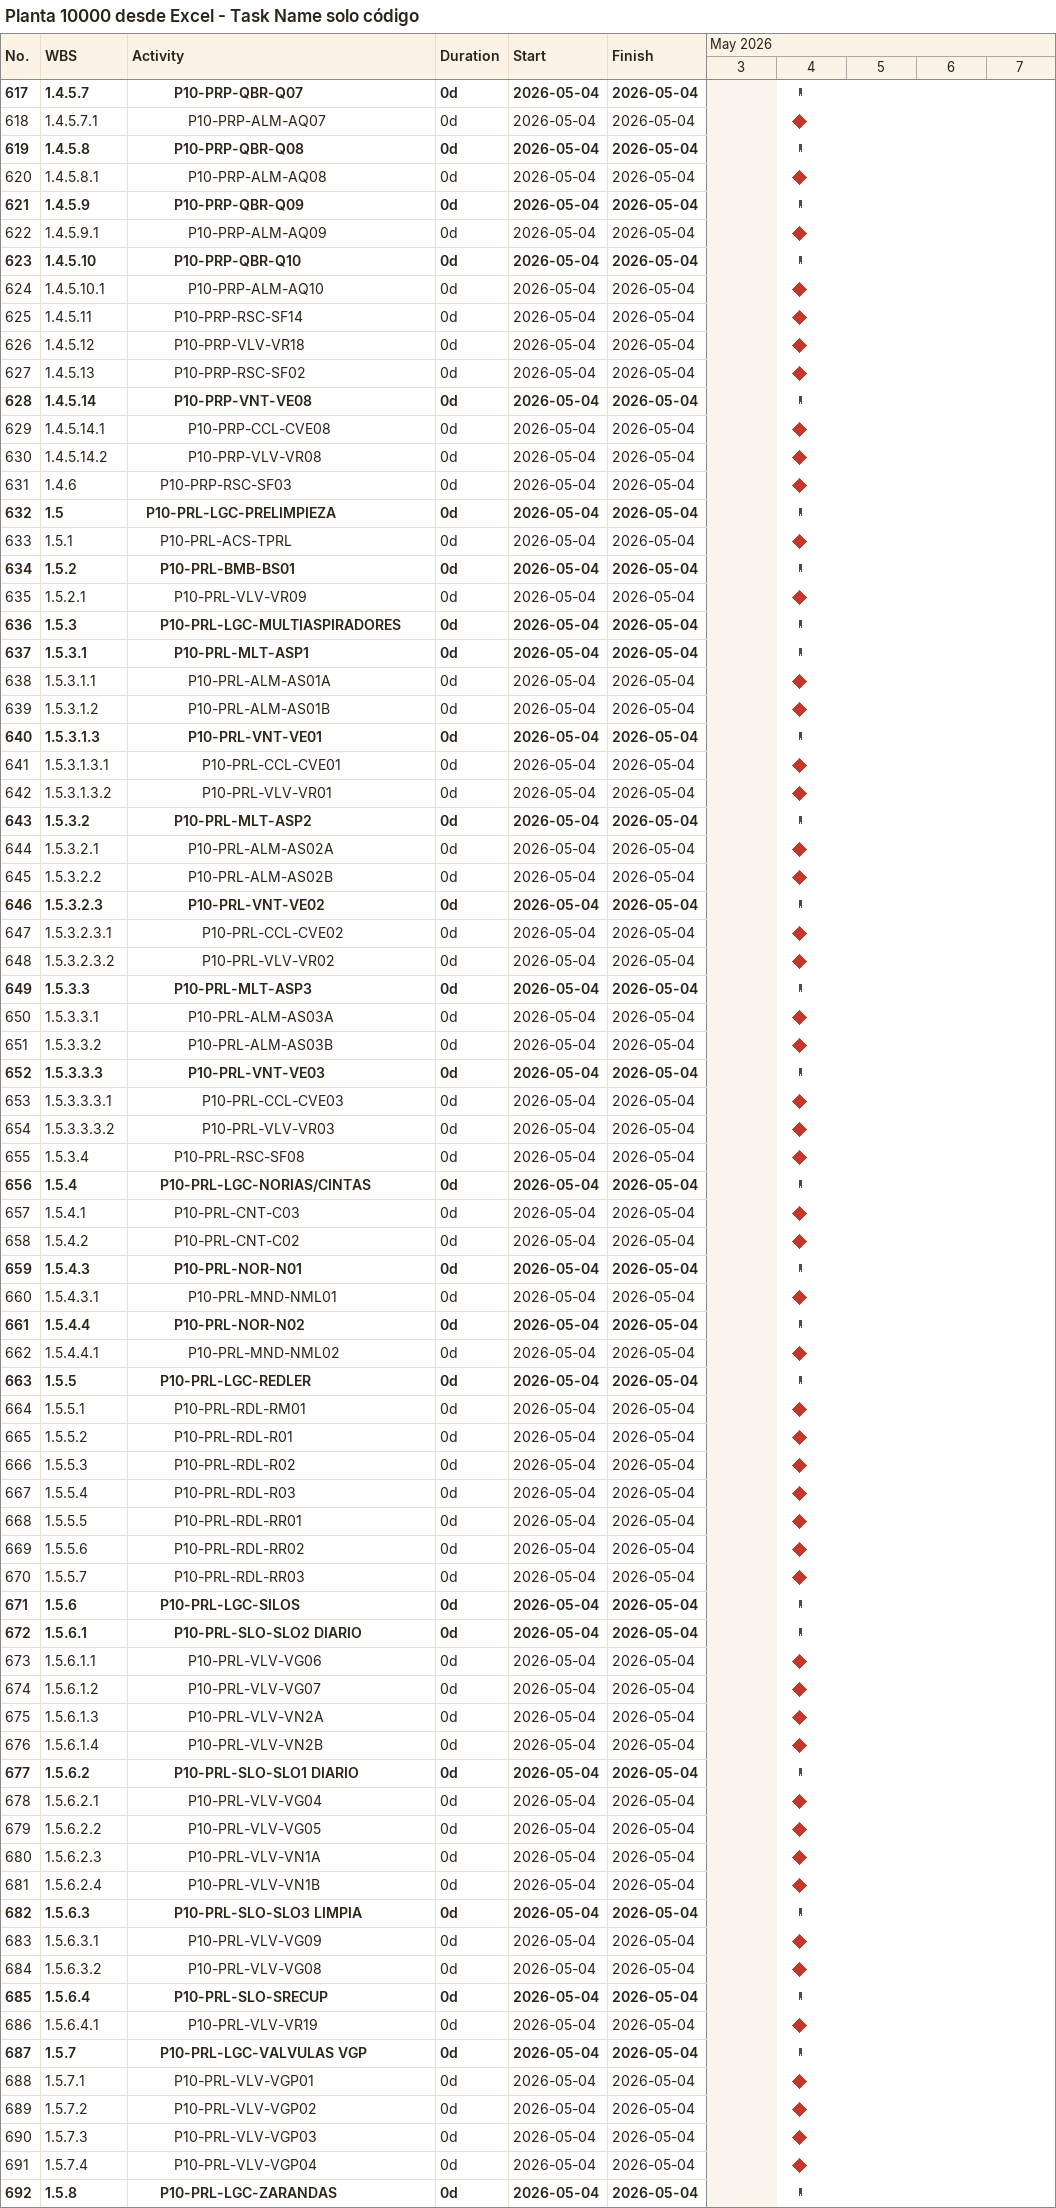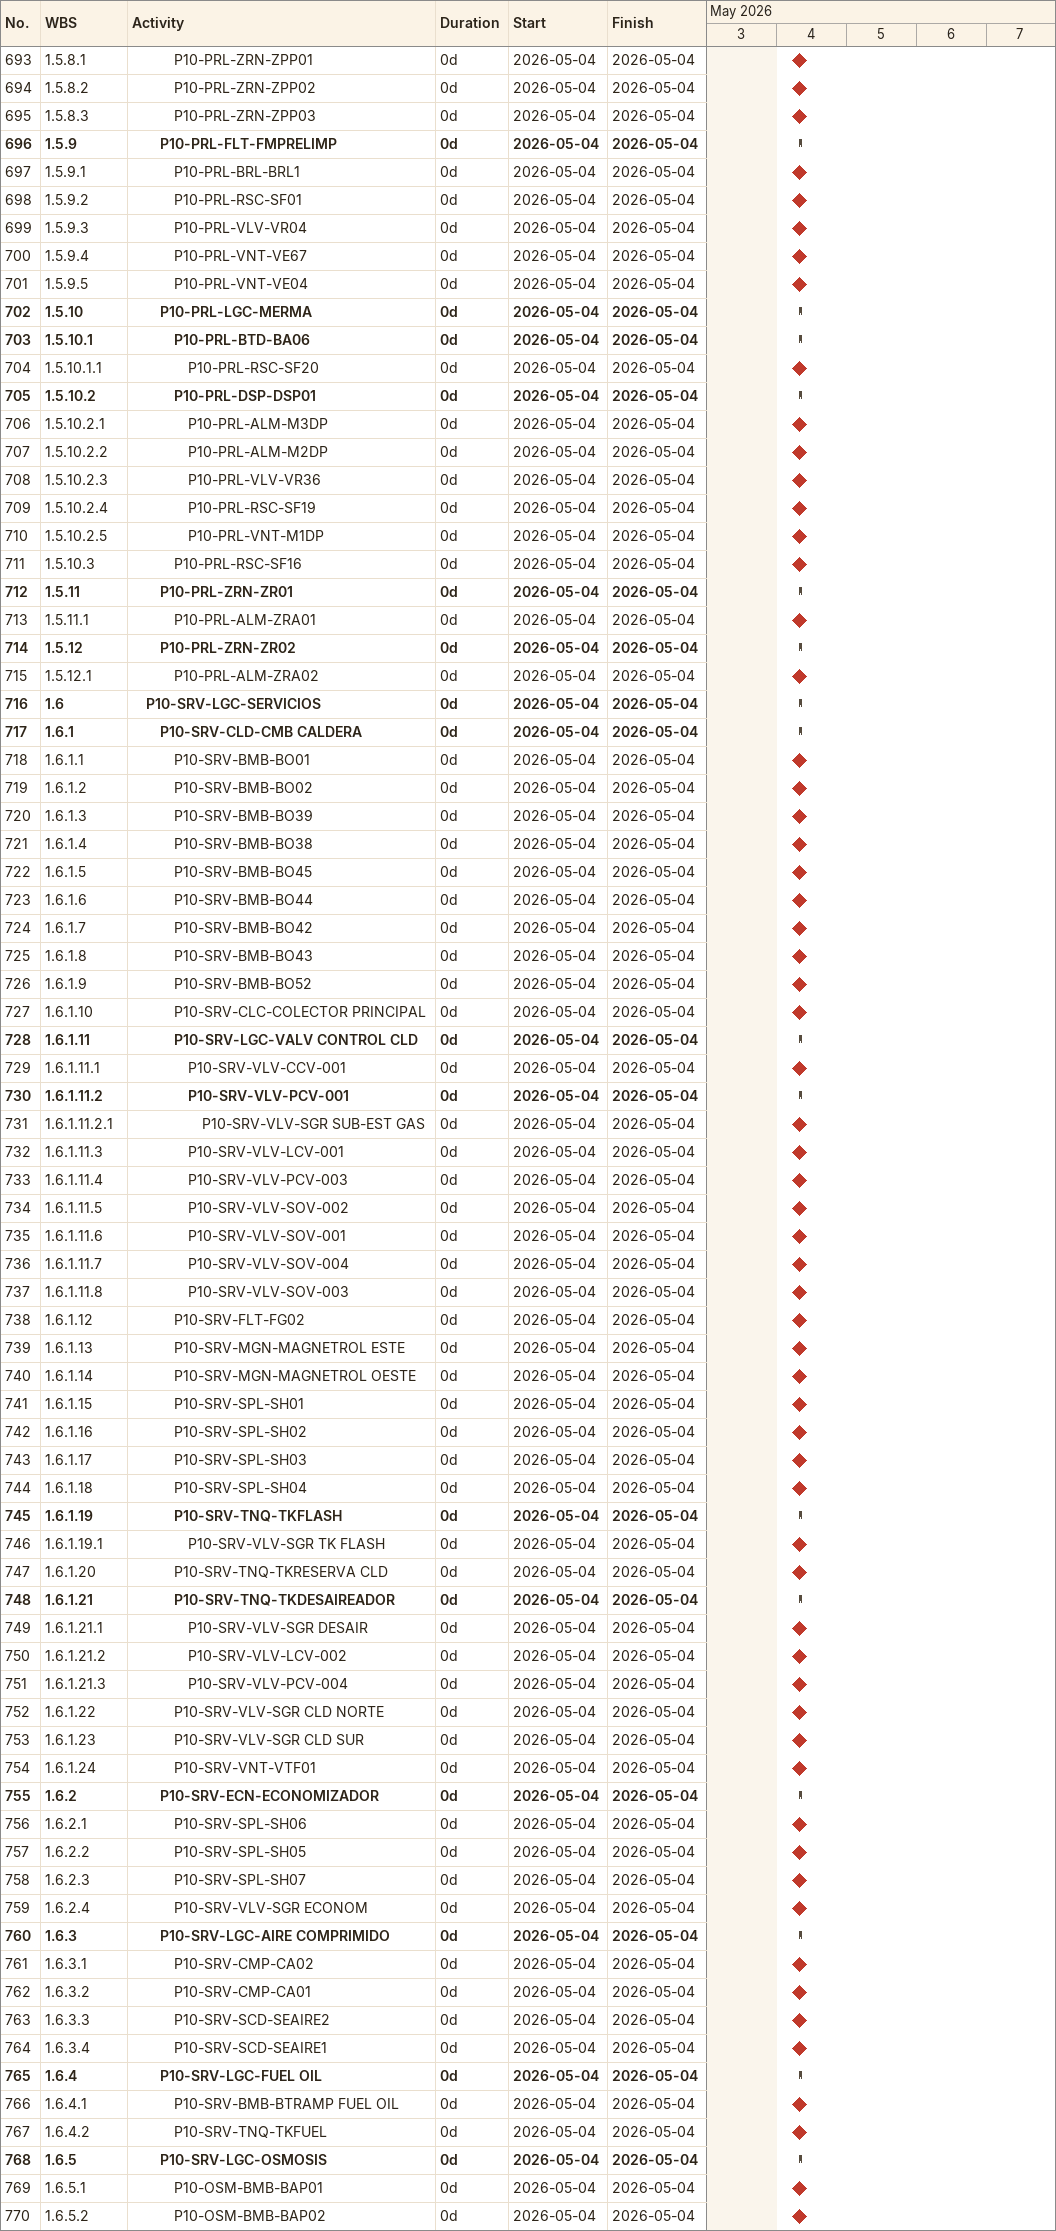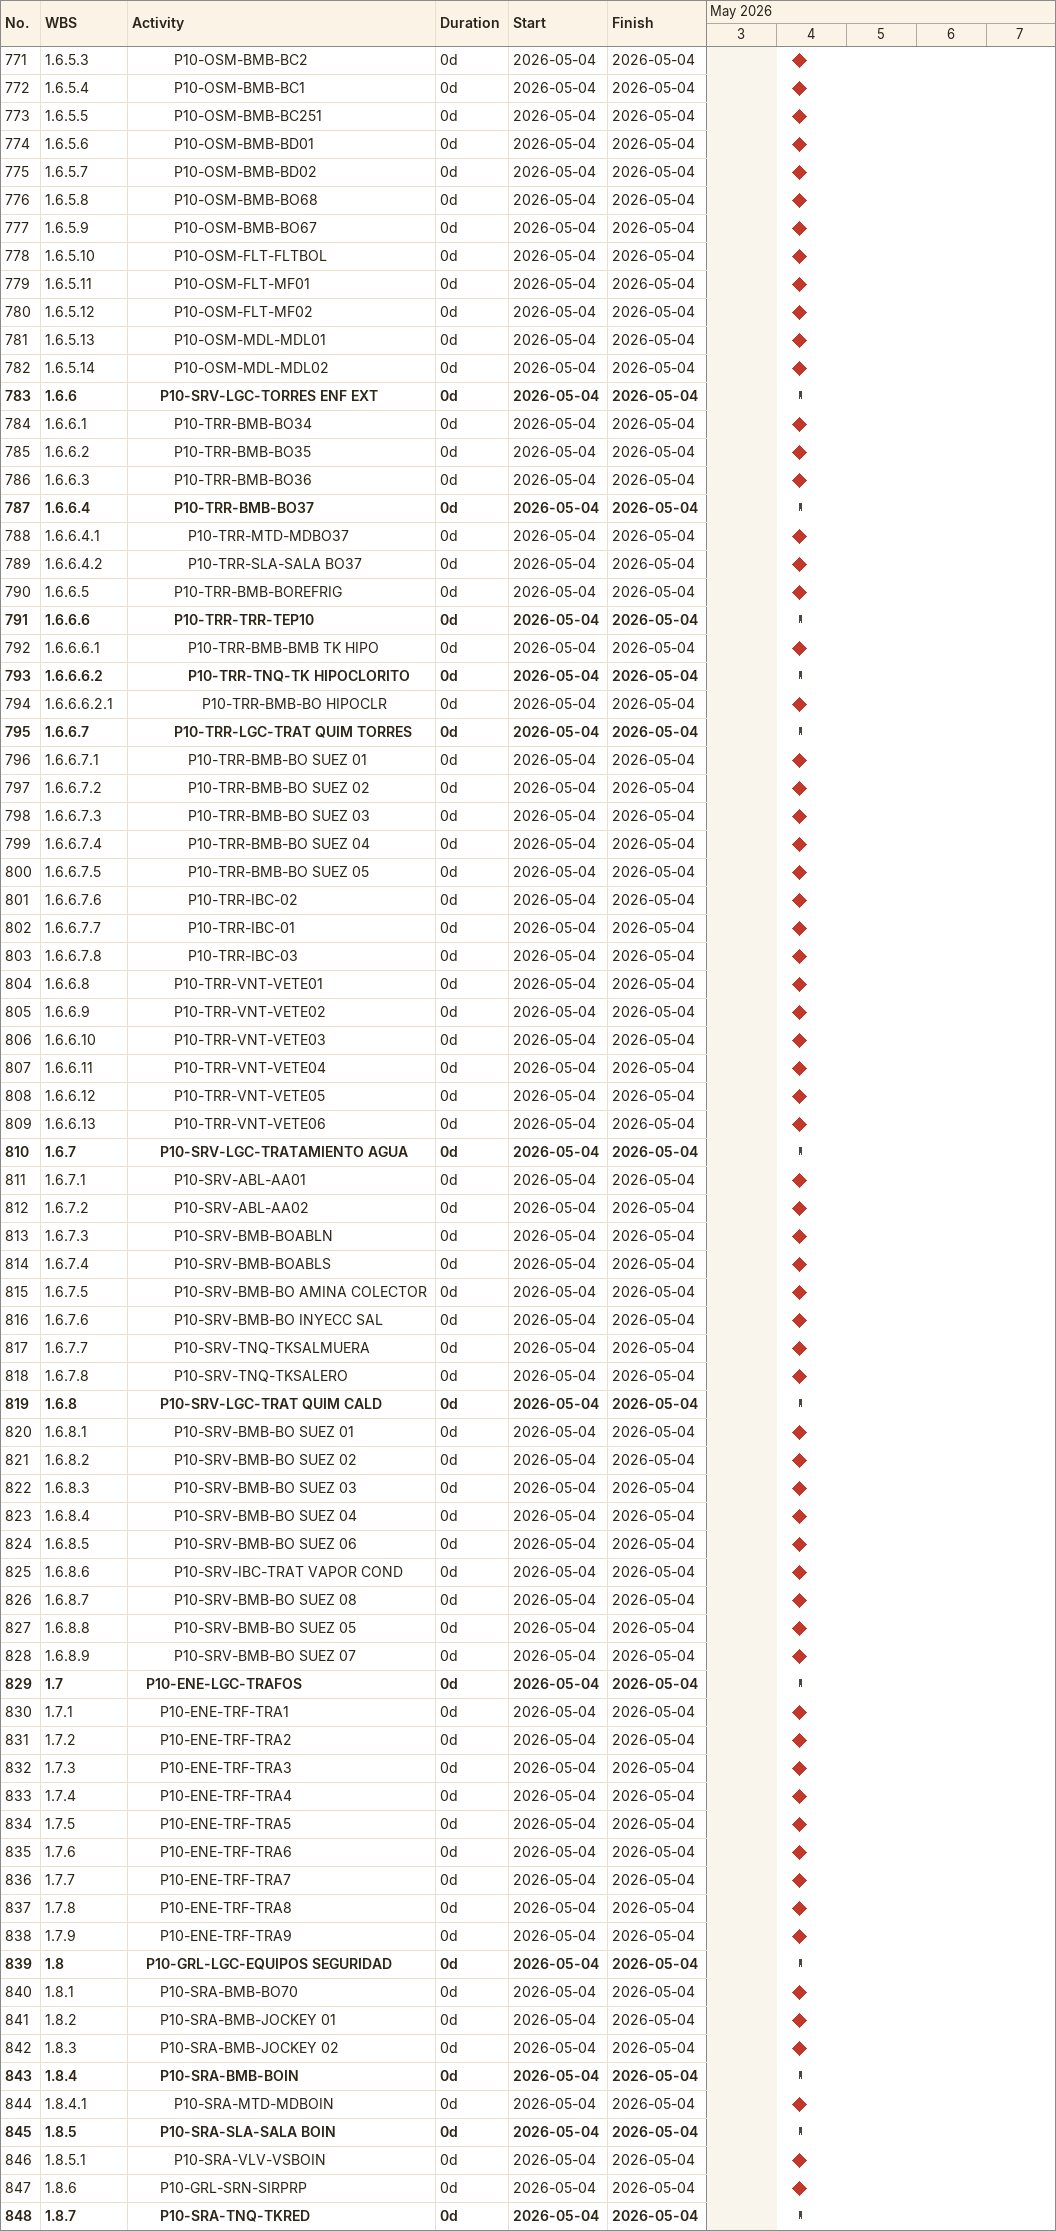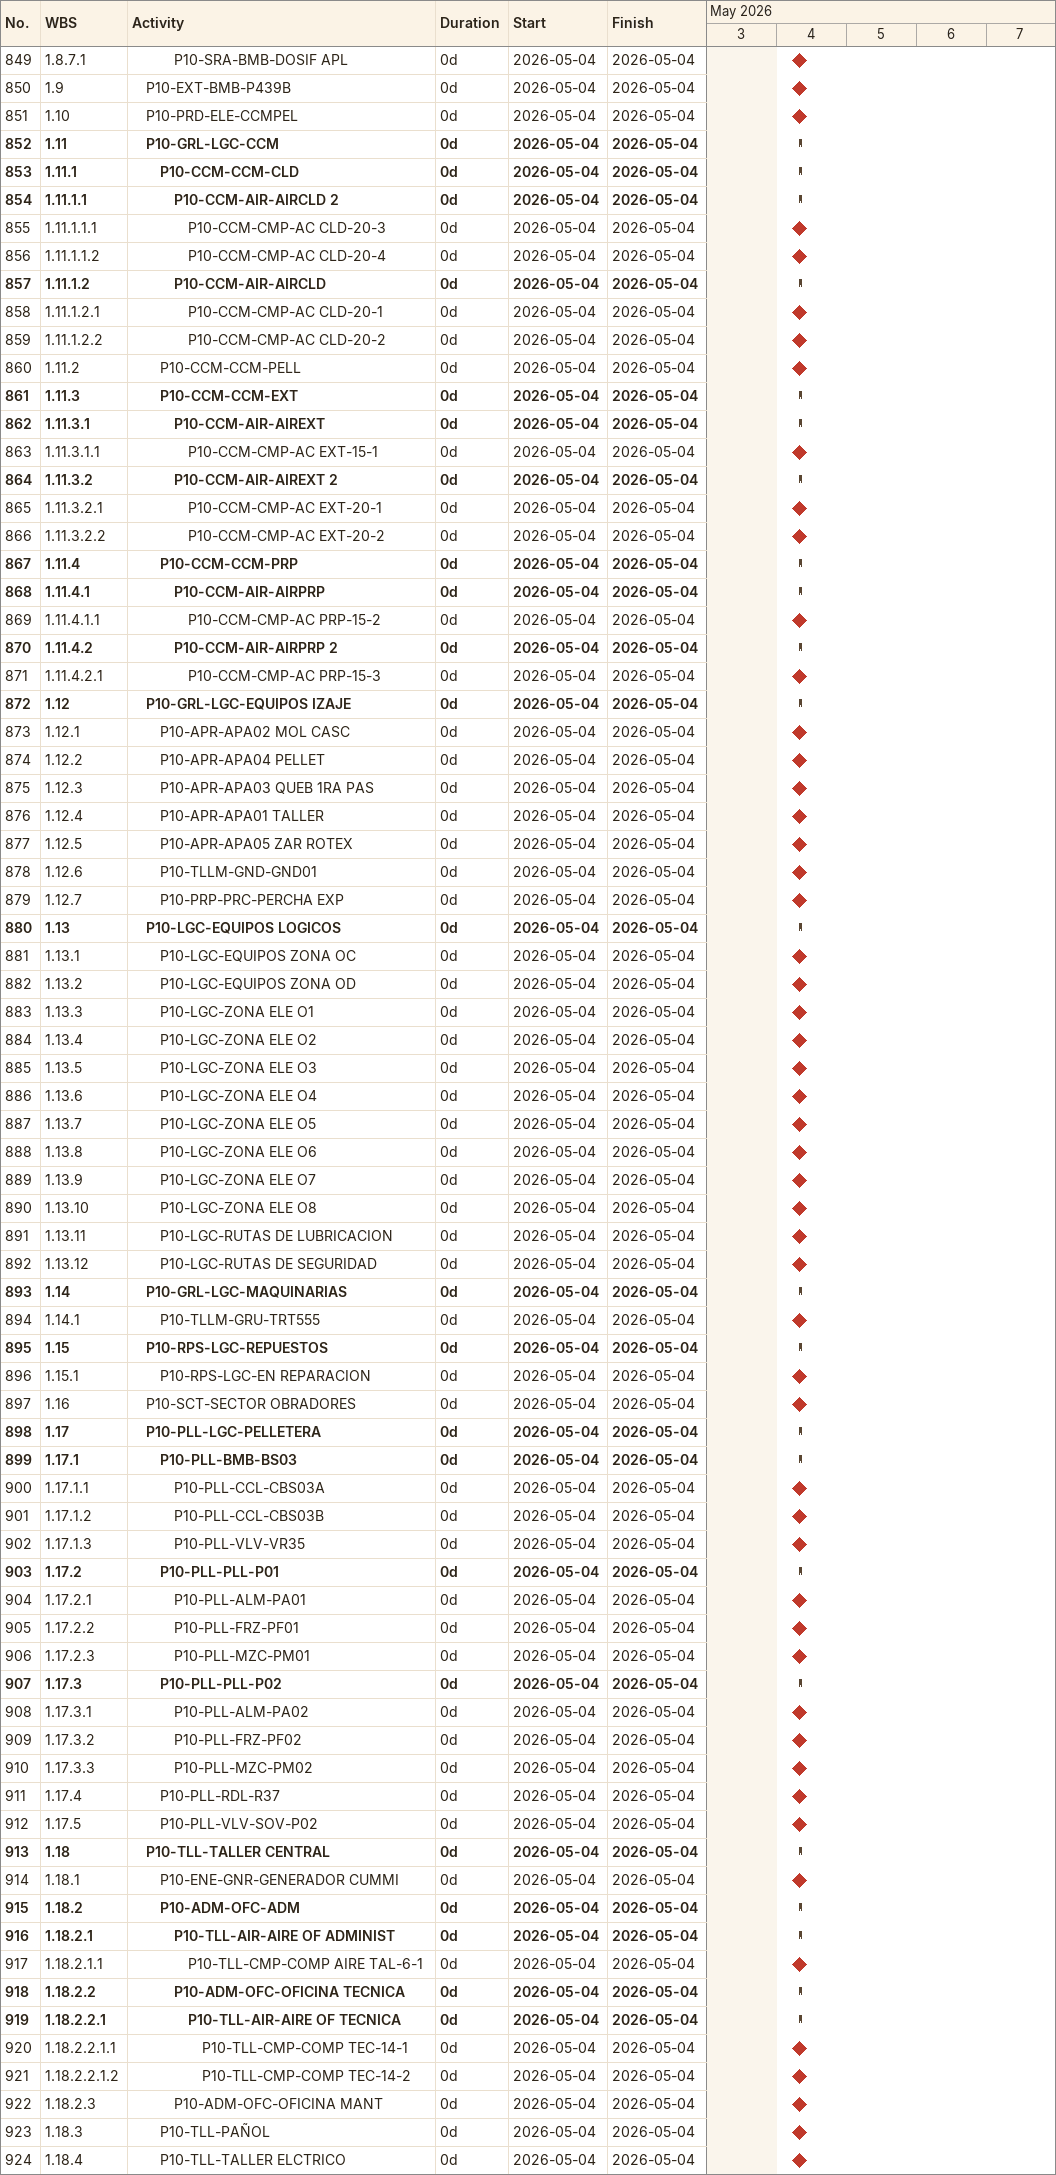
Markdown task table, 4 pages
Planta 10000 desde Excel - Task Name solo código

| ID | WBS | Task | Duration | Start | Finish |
|---|---|---|---|---|---|
| 617 | 1.4.5.7 | **P10-PRP-QBR-Q07** | 0d | 2026-05-04 | 2026-05-04 |
| 618 | 1.4.5.7.1 | P10-PRP-ALM-AQ07 | 0d | 2026-05-04 | 2026-05-04 |
| 619 | 1.4.5.8 | **P10-PRP-QBR-Q08** | 0d | 2026-05-04 | 2026-05-04 |
| 620 | 1.4.5.8.1 | P10-PRP-ALM-AQ08 | 0d | 2026-05-04 | 2026-05-04 |
| 621 | 1.4.5.9 | **P10-PRP-QBR-Q09** | 0d | 2026-05-04 | 2026-05-04 |
| 622 | 1.4.5.9.1 | P10-PRP-ALM-AQ09 | 0d | 2026-05-04 | 2026-05-04 |
| 623 | 1.4.5.10 | **P10-PRP-QBR-Q10** | 0d | 2026-05-04 | 2026-05-04 |
| 624 | 1.4.5.10.1 | P10-PRP-ALM-AQ10 | 0d | 2026-05-04 | 2026-05-04 |
| 625 | 1.4.5.11 | P10-PRP-RSC-SF14 | 0d | 2026-05-04 | 2026-05-04 |
| 626 | 1.4.5.12 | P10-PRP-VLV-VR18 | 0d | 2026-05-04 | 2026-05-04 |
| 627 | 1.4.5.13 | P10-PRP-RSC-SF02 | 0d | 2026-05-04 | 2026-05-04 |
| 628 | 1.4.5.14 | **P10-PRP-VNT-VE08** | 0d | 2026-05-04 | 2026-05-04 |
| 629 | 1.4.5.14.1 | P10-PRP-CCL-CVE08 | 0d | 2026-05-04 | 2026-05-04 |
| 630 | 1.4.5.14.2 | P10-PRP-VLV-VR08 | 0d | 2026-05-04 | 2026-05-04 |
| 631 | 1.4.6 | P10-PRP-RSC-SF03 | 0d | 2026-05-04 | 2026-05-04 |
| 632 | 1.5 | **P10-PRL-LGC-PRELIMPIEZA** | 0d | 2026-05-04 | 2026-05-04 |
| 633 | 1.5.1 | P10-PRL-ACS-TPRL | 0d | 2026-05-04 | 2026-05-04 |
| 634 | 1.5.2 | **P10-PRL-BMB-BS01** | 0d | 2026-05-04 | 2026-05-04 |
| 635 | 1.5.2.1 | P10-PRL-VLV-VR09 | 0d | 2026-05-04 | 2026-05-04 |
| 636 | 1.5.3 | **P10-PRL-LGC-MULTIASPIRADORES** | 0d | 2026-05-04 | 2026-05-04 |
| 637 | 1.5.3.1 | **P10-PRL-MLT-ASP1** | 0d | 2026-05-04 | 2026-05-04 |
| 638 | 1.5.3.1.1 | P10-PRL-ALM-AS01A | 0d | 2026-05-04 | 2026-05-04 |
| 639 | 1.5.3.1.2 | P10-PRL-ALM-AS01B | 0d | 2026-05-04 | 2026-05-04 |
| 640 | 1.5.3.1.3 | **P10-PRL-VNT-VE01** | 0d | 2026-05-04 | 2026-05-04 |
| 641 | 1.5.3.1.3.1 | P10-PRL-CCL-CVE01 | 0d | 2026-05-04 | 2026-05-04 |
| 642 | 1.5.3.1.3.2 | P10-PRL-VLV-VR01 | 0d | 2026-05-04 | 2026-05-04 |
| 643 | 1.5.3.2 | **P10-PRL-MLT-ASP2** | 0d | 2026-05-04 | 2026-05-04 |
| 644 | 1.5.3.2.1 | P10-PRL-ALM-AS02A | 0d | 2026-05-04 | 2026-05-04 |
| 645 | 1.5.3.2.2 | P10-PRL-ALM-AS02B | 0d | 2026-05-04 | 2026-05-04 |
| 646 | 1.5.3.2.3 | **P10-PRL-VNT-VE02** | 0d | 2026-05-04 | 2026-05-04 |
| 647 | 1.5.3.2.3.1 | P10-PRL-CCL-CVE02 | 0d | 2026-05-04 | 2026-05-04 |
| 648 | 1.5.3.2.3.2 | P10-PRL-VLV-VR02 | 0d | 2026-05-04 | 2026-05-04 |
| 649 | 1.5.3.3 | **P10-PRL-MLT-ASP3** | 0d | 2026-05-04 | 2026-05-04 |
| 650 | 1.5.3.3.1 | P10-PRL-ALM-AS03A | 0d | 2026-05-04 | 2026-05-04 |
| 651 | 1.5.3.3.2 | P10-PRL-ALM-AS03B | 0d | 2026-05-04 | 2026-05-04 |
| 652 | 1.5.3.3.3 | **P10-PRL-VNT-VE03** | 0d | 2026-05-04 | 2026-05-04 |
| 653 | 1.5.3.3.3.1 | P10-PRL-CCL-CVE03 | 0d | 2026-05-04 | 2026-05-04 |
| 654 | 1.5.3.3.3.2 | P10-PRL-VLV-VR03 | 0d | 2026-05-04 | 2026-05-04 |
| 655 | 1.5.3.4 | P10-PRL-RSC-SF08 | 0d | 2026-05-04 | 2026-05-04 |
| 656 | 1.5.4 | **P10-PRL-LGC-NORIAS/CINTAS** | 0d | 2026-05-04 | 2026-05-04 |
| 657 | 1.5.4.1 | P10-PRL-CNT-C03 | 0d | 2026-05-04 | 2026-05-04 |
| 658 | 1.5.4.2 | P10-PRL-CNT-C02 | 0d | 2026-05-04 | 2026-05-04 |
| 659 | 1.5.4.3 | **P10-PRL-NOR-N01** | 0d | 2026-05-04 | 2026-05-04 |
| 660 | 1.5.4.3.1 | P10-PRL-MND-NML01 | 0d | 2026-05-04 | 2026-05-04 |
| 661 | 1.5.4.4 | **P10-PRL-NOR-N02** | 0d | 2026-05-04 | 2026-05-04 |
| 662 | 1.5.4.4.1 | P10-PRL-MND-NML02 | 0d | 2026-05-04 | 2026-05-04 |
| 663 | 1.5.5 | **P10-PRL-LGC-REDLER** | 0d | 2026-05-04 | 2026-05-04 |
| 664 | 1.5.5.1 | P10-PRL-RDL-RM01 | 0d | 2026-05-04 | 2026-05-04 |
| 665 | 1.5.5.2 | P10-PRL-RDL-R01 | 0d | 2026-05-04 | 2026-05-04 |
| 666 | 1.5.5.3 | P10-PRL-RDL-R02 | 0d | 2026-05-04 | 2026-05-04 |
| 667 | 1.5.5.4 | P10-PRL-RDL-R03 | 0d | 2026-05-04 | 2026-05-04 |
| 668 | 1.5.5.5 | P10-PRL-RDL-RR01 | 0d | 2026-05-04 | 2026-05-04 |
| 669 | 1.5.5.6 | P10-PRL-RDL-RR02 | 0d | 2026-05-04 | 2026-05-04 |
| 670 | 1.5.5.7 | P10-PRL-RDL-RR03 | 0d | 2026-05-04 | 2026-05-04 |
| 671 | 1.5.6 | **P10-PRL-LGC-SILOS** | 0d | 2026-05-04 | 2026-05-04 |
| 672 | 1.5.6.1 | **P10-PRL-SLO-SLO2 DIARIO** | 0d | 2026-05-04 | 2026-05-04 |
| 673 | 1.5.6.1.1 | P10-PRL-VLV-VG06 | 0d | 2026-05-04 | 2026-05-04 |
| 674 | 1.5.6.1.2 | P10-PRL-VLV-VG07 | 0d | 2026-05-04 | 2026-05-04 |
| 675 | 1.5.6.1.3 | P10-PRL-VLV-VN2A | 0d | 2026-05-04 | 2026-05-04 |
| 676 | 1.5.6.1.4 | P10-PRL-VLV-VN2B | 0d | 2026-05-04 | 2026-05-04 |
| 677 | 1.5.6.2 | **P10-PRL-SLO-SLO1 DIARIO** | 0d | 2026-05-04 | 2026-05-04 |
| 678 | 1.5.6.2.1 | P10-PRL-VLV-VG04 | 0d | 2026-05-04 | 2026-05-04 |
| 679 | 1.5.6.2.2 | P10-PRL-VLV-VG05 | 0d | 2026-05-04 | 2026-05-04 |
| 680 | 1.5.6.2.3 | P10-PRL-VLV-VN1A | 0d | 2026-05-04 | 2026-05-04 |
| 681 | 1.5.6.2.4 | P10-PRL-VLV-VN1B | 0d | 2026-05-04 | 2026-05-04 |
| 682 | 1.5.6.3 | **P10-PRL-SLO-SLO3 LIMPIA** | 0d | 2026-05-04 | 2026-05-04 |
| 683 | 1.5.6.3.1 | P10-PRL-VLV-VG09 | 0d | 2026-05-04 | 2026-05-04 |
| 684 | 1.5.6.3.2 | P10-PRL-VLV-VG08 | 0d | 2026-05-04 | 2026-05-04 |
| 685 | 1.5.6.4 | **P10-PRL-SLO-SRECUP** | 0d | 2026-05-04 | 2026-05-04 |
| 686 | 1.5.6.4.1 | P10-PRL-VLV-VR19 | 0d | 2026-05-04 | 2026-05-04 |
| 687 | 1.5.7 | **P10-PRL-LGC-VALVULAS VGP** | 0d | 2026-05-04 | 2026-05-04 |
| 688 | 1.5.7.1 | P10-PRL-VLV-VGP01 | 0d | 2026-05-04 | 2026-05-04 |
| 689 | 1.5.7.2 | P10-PRL-VLV-VGP02 | 0d | 2026-05-04 | 2026-05-04 |
| 690 | 1.5.7.3 | P10-PRL-VLV-VGP03 | 0d | 2026-05-04 | 2026-05-04 |
| 691 | 1.5.7.4 | P10-PRL-VLV-VGP04 | 0d | 2026-05-04 | 2026-05-04 |
| 692 | 1.5.8 | **P10-PRL-LGC-ZARANDAS** | 0d | 2026-05-04 | 2026-05-04 |
| 693 | 1.5.8.1 | P10-PRL-ZRN-ZPP01 | 0d | 2026-05-04 | 2026-05-04 |
| 694 | 1.5.8.2 | P10-PRL-ZRN-ZPP02 | 0d | 2026-05-04 | 2026-05-04 |
| 695 | 1.5.8.3 | P10-PRL-ZRN-ZPP03 | 0d | 2026-05-04 | 2026-05-04 |
| 696 | 1.5.9 | **P10-PRL-FLT-FMPRELIMP** | 0d | 2026-05-04 | 2026-05-04 |
| 697 | 1.5.9.1 | P10-PRL-BRL-BRL1 | 0d | 2026-05-04 | 2026-05-04 |
| 698 | 1.5.9.2 | P10-PRL-RSC-SF01 | 0d | 2026-05-04 | 2026-05-04 |
| 699 | 1.5.9.3 | P10-PRL-VLV-VR04 | 0d | 2026-05-04 | 2026-05-04 |
| 700 | 1.5.9.4 | P10-PRL-VNT-VE67 | 0d | 2026-05-04 | 2026-05-04 |
| 701 | 1.5.9.5 | P10-PRL-VNT-VE04 | 0d | 2026-05-04 | 2026-05-04 |
| 702 | 1.5.10 | **P10-PRL-LGC-MERMA** | 0d | 2026-05-04 | 2026-05-04 |
| 703 | 1.5.10.1 | **P10-PRL-BTD-BA06** | 0d | 2026-05-04 | 2026-05-04 |
| 704 | 1.5.10.1.1 | P10-PRL-RSC-SF20 | 0d | 2026-05-04 | 2026-05-04 |
| 705 | 1.5.10.2 | **P10-PRL-DSP-DSP01** | 0d | 2026-05-04 | 2026-05-04 |
| 706 | 1.5.10.2.1 | P10-PRL-ALM-M3DP | 0d | 2026-05-04 | 2026-05-04 |
| 707 | 1.5.10.2.2 | P10-PRL-ALM-M2DP | 0d | 2026-05-04 | 2026-05-04 |
| 708 | 1.5.10.2.3 | P10-PRL-VLV-VR36 | 0d | 2026-05-04 | 2026-05-04 |
| 709 | 1.5.10.2.4 | P10-PRL-RSC-SF19 | 0d | 2026-05-04 | 2026-05-04 |
| 710 | 1.5.10.2.5 | P10-PRL-VNT-M1DP | 0d | 2026-05-04 | 2026-05-04 |
| 711 | 1.5.10.3 | P10-PRL-RSC-SF16 | 0d | 2026-05-04 | 2026-05-04 |
| 712 | 1.5.11 | **P10-PRL-ZRN-ZR01** | 0d | 2026-05-04 | 2026-05-04 |
| 713 | 1.5.11.1 | P10-PRL-ALM-ZRA01 | 0d | 2026-05-04 | 2026-05-04 |
| 714 | 1.5.12 | **P10-PRL-ZRN-ZR02** | 0d | 2026-05-04 | 2026-05-04 |
| 715 | 1.5.12.1 | P10-PRL-ALM-ZRA02 | 0d | 2026-05-04 | 2026-05-04 |
| 716 | 1.6 | **P10-SRV-LGC-SERVICIOS** | 0d | 2026-05-04 | 2026-05-04 |
| 717 | 1.6.1 | **P10-SRV-CLD-CMB CALDERA** | 0d | 2026-05-04 | 2026-05-04 |
| 718 | 1.6.1.1 | P10-SRV-BMB-BO01 | 0d | 2026-05-04 | 2026-05-04 |
| 719 | 1.6.1.2 | P10-SRV-BMB-BO02 | 0d | 2026-05-04 | 2026-05-04 |
| 720 | 1.6.1.3 | P10-SRV-BMB-BO39 | 0d | 2026-05-04 | 2026-05-04 |
| 721 | 1.6.1.4 | P10-SRV-BMB-BO38 | 0d | 2026-05-04 | 2026-05-04 |
| 722 | 1.6.1.5 | P10-SRV-BMB-BO45 | 0d | 2026-05-04 | 2026-05-04 |
| 723 | 1.6.1.6 | P10-SRV-BMB-BO44 | 0d | 2026-05-04 | 2026-05-04 |
| 724 | 1.6.1.7 | P10-SRV-BMB-BO42 | 0d | 2026-05-04 | 2026-05-04 |
| 725 | 1.6.1.8 | P10-SRV-BMB-BO43 | 0d | 2026-05-04 | 2026-05-04 |
| 726 | 1.6.1.9 | P10-SRV-BMB-BO52 | 0d | 2026-05-04 | 2026-05-04 |
| 727 | 1.6.1.10 | P10-SRV-CLC-COLECTOR PRINCIPAL | 0d | 2026-05-04 | 2026-05-04 |
| 728 | 1.6.1.11 | **P10-SRV-LGC-VALV CONTROL CLD** | 0d | 2026-05-04 | 2026-05-04 |
| 729 | 1.6.1.11.1 | P10-SRV-VLV-CCV-001 | 0d | 2026-05-04 | 2026-05-04 |
| 730 | 1.6.1.11.2 | **P10-SRV-VLV-PCV-001** | 0d | 2026-05-04 | 2026-05-04 |
| 731 | 1.6.1.11.2.1 | P10-SRV-VLV-SGR SUB-EST GAS | 0d | 2026-05-04 | 2026-05-04 |
| 732 | 1.6.1.11.3 | P10-SRV-VLV-LCV-001 | 0d | 2026-05-04 | 2026-05-04 |
| 733 | 1.6.1.11.4 | P10-SRV-VLV-PCV-003 | 0d | 2026-05-04 | 2026-05-04 |
| 734 | 1.6.1.11.5 | P10-SRV-VLV-SOV-002 | 0d | 2026-05-04 | 2026-05-04 |
| 735 | 1.6.1.11.6 | P10-SRV-VLV-SOV-001 | 0d | 2026-05-04 | 2026-05-04 |
| 736 | 1.6.1.11.7 | P10-SRV-VLV-SOV-004 | 0d | 2026-05-04 | 2026-05-04 |
| 737 | 1.6.1.11.8 | P10-SRV-VLV-SOV-003 | 0d | 2026-05-04 | 2026-05-04 |
| 738 | 1.6.1.12 | P10-SRV-FLT-FG02 | 0d | 2026-05-04 | 2026-05-04 |
| 739 | 1.6.1.13 | P10-SRV-MGN-MAGNETROL ESTE | 0d | 2026-05-04 | 2026-05-04 |
| 740 | 1.6.1.14 | P10-SRV-MGN-MAGNETROL OESTE | 0d | 2026-05-04 | 2026-05-04 |
| 741 | 1.6.1.15 | P10-SRV-SPL-SH01 | 0d | 2026-05-04 | 2026-05-04 |
| 742 | 1.6.1.16 | P10-SRV-SPL-SH02 | 0d | 2026-05-04 | 2026-05-04 |
| 743 | 1.6.1.17 | P10-SRV-SPL-SH03 | 0d | 2026-05-04 | 2026-05-04 |
| 744 | 1.6.1.18 | P10-SRV-SPL-SH04 | 0d | 2026-05-04 | 2026-05-04 |
| 745 | 1.6.1.19 | **P10-SRV-TNQ-TKFLASH** | 0d | 2026-05-04 | 2026-05-04 |
| 746 | 1.6.1.19.1 | P10-SRV-VLV-SGR TK FLASH | 0d | 2026-05-04 | 2026-05-04 |
| 747 | 1.6.1.20 | P10-SRV-TNQ-TKRESERVA CLD | 0d | 2026-05-04 | 2026-05-04 |
| 748 | 1.6.1.21 | **P10-SRV-TNQ-TKDESAIREADOR** | 0d | 2026-05-04 | 2026-05-04 |
| 749 | 1.6.1.21.1 | P10-SRV-VLV-SGR DESAIR | 0d | 2026-05-04 | 2026-05-04 |
| 750 | 1.6.1.21.2 | P10-SRV-VLV-LCV-002 | 0d | 2026-05-04 | 2026-05-04 |
| 751 | 1.6.1.21.3 | P10-SRV-VLV-PCV-004 | 0d | 2026-05-04 | 2026-05-04 |
| 752 | 1.6.1.22 | P10-SRV-VLV-SGR CLD NORTE | 0d | 2026-05-04 | 2026-05-04 |
| 753 | 1.6.1.23 | P10-SRV-VLV-SGR CLD SUR | 0d | 2026-05-04 | 2026-05-04 |
| 754 | 1.6.1.24 | P10-SRV-VNT-VTF01 | 0d | 2026-05-04 | 2026-05-04 |
| 755 | 1.6.2 | **P10-SRV-ECN-ECONOMIZADOR** | 0d | 2026-05-04 | 2026-05-04 |
| 756 | 1.6.2.1 | P10-SRV-SPL-SH06 | 0d | 2026-05-04 | 2026-05-04 |
| 757 | 1.6.2.2 | P10-SRV-SPL-SH05 | 0d | 2026-05-04 | 2026-05-04 |
| 758 | 1.6.2.3 | P10-SRV-SPL-SH07 | 0d | 2026-05-04 | 2026-05-04 |
| 759 | 1.6.2.4 | P10-SRV-VLV-SGR ECONOM | 0d | 2026-05-04 | 2026-05-04 |
| 760 | 1.6.3 | **P10-SRV-LGC-AIRE COMPRIMIDO** | 0d | 2026-05-04 | 2026-05-04 |
| 761 | 1.6.3.1 | P10-SRV-CMP-CA02 | 0d | 2026-05-04 | 2026-05-04 |
| 762 | 1.6.3.2 | P10-SRV-CMP-CA01 | 0d | 2026-05-04 | 2026-05-04 |
| 763 | 1.6.3.3 | P10-SRV-SCD-SEAIRE2 | 0d | 2026-05-04 | 2026-05-04 |
| 764 | 1.6.3.4 | P10-SRV-SCD-SEAIRE1 | 0d | 2026-05-04 | 2026-05-04 |
| 765 | 1.6.4 | **P10-SRV-LGC-FUEL OIL** | 0d | 2026-05-04 | 2026-05-04 |
| 766 | 1.6.4.1 | P10-SRV-BMB-BTRAMP FUEL OIL | 0d | 2026-05-04 | 2026-05-04 |
| 767 | 1.6.4.2 | P10-SRV-TNQ-TKFUEL | 0d | 2026-05-04 | 2026-05-04 |
| 768 | 1.6.5 | **P10-SRV-LGC-OSMOSIS** | 0d | 2026-05-04 | 2026-05-04 |
| 769 | 1.6.5.1 | P10-OSM-BMB-BAP01 | 0d | 2026-05-04 | 2026-05-04 |
| 770 | 1.6.5.2 | P10-OSM-BMB-BAP02 | 0d | 2026-05-04 | 2026-05-04 |
| 771 | 1.6.5.3 | P10-OSM-BMB-BC2 | 0d | 2026-05-04 | 2026-05-04 |
| 772 | 1.6.5.4 | P10-OSM-BMB-BC1 | 0d | 2026-05-04 | 2026-05-04 |
| 773 | 1.6.5.5 | P10-OSM-BMB-BC251 | 0d | 2026-05-04 | 2026-05-04 |
| 774 | 1.6.5.6 | P10-OSM-BMB-BD01 | 0d | 2026-05-04 | 2026-05-04 |
| 775 | 1.6.5.7 | P10-OSM-BMB-BD02 | 0d | 2026-05-04 | 2026-05-04 |
| 776 | 1.6.5.8 | P10-OSM-BMB-BO68 | 0d | 2026-05-04 | 2026-05-04 |
| 777 | 1.6.5.9 | P10-OSM-BMB-BO67 | 0d | 2026-05-04 | 2026-05-04 |
| 778 | 1.6.5.10 | P10-OSM-FLT-FLTBOL | 0d | 2026-05-04 | 2026-05-04 |
| 779 | 1.6.5.11 | P10-OSM-FLT-MF01 | 0d | 2026-05-04 | 2026-05-04 |
| 780 | 1.6.5.12 | P10-OSM-FLT-MF02 | 0d | 2026-05-04 | 2026-05-04 |
| 781 | 1.6.5.13 | P10-OSM-MDL-MDL01 | 0d | 2026-05-04 | 2026-05-04 |
| 782 | 1.6.5.14 | P10-OSM-MDL-MDL02 | 0d | 2026-05-04 | 2026-05-04 |
| 783 | 1.6.6 | **P10-SRV-LGC-TORRES ENF EXT** | 0d | 2026-05-04 | 2026-05-04 |
| 784 | 1.6.6.1 | P10-TRR-BMB-BO34 | 0d | 2026-05-04 | 2026-05-04 |
| 785 | 1.6.6.2 | P10-TRR-BMB-BO35 | 0d | 2026-05-04 | 2026-05-04 |
| 786 | 1.6.6.3 | P10-TRR-BMB-BO36 | 0d | 2026-05-04 | 2026-05-04 |
| 787 | 1.6.6.4 | **P10-TRR-BMB-BO37** | 0d | 2026-05-04 | 2026-05-04 |
| 788 | 1.6.6.4.1 | P10-TRR-MTD-MDBO37 | 0d | 2026-05-04 | 2026-05-04 |
| 789 | 1.6.6.4.2 | P10-TRR-SLA-SALA BO37 | 0d | 2026-05-04 | 2026-05-04 |
| 790 | 1.6.6.5 | P10-TRR-BMB-BOREFRIG | 0d | 2026-05-04 | 2026-05-04 |
| 791 | 1.6.6.6 | **P10-TRR-TRR-TEP10** | 0d | 2026-05-04 | 2026-05-04 |
| 792 | 1.6.6.6.1 | P10-TRR-BMB-BMB TK HIPO | 0d | 2026-05-04 | 2026-05-04 |
| 793 | 1.6.6.6.2 | **P10-TRR-TNQ-TK HIPOCLORITO** | 0d | 2026-05-04 | 2026-05-04 |
| 794 | 1.6.6.6.2.1 | P10-TRR-BMB-BO HIPOCLR | 0d | 2026-05-04 | 2026-05-04 |
| 795 | 1.6.6.7 | **P10-TRR-LGC-TRAT QUIM TORRES** | 0d | 2026-05-04 | 2026-05-04 |
| 796 | 1.6.6.7.1 | P10-TRR-BMB-BO SUEZ 01 | 0d | 2026-05-04 | 2026-05-04 |
| 797 | 1.6.6.7.2 | P10-TRR-BMB-BO SUEZ 02 | 0d | 2026-05-04 | 2026-05-04 |
| 798 | 1.6.6.7.3 | P10-TRR-BMB-BO SUEZ 03 | 0d | 2026-05-04 | 2026-05-04 |
| 799 | 1.6.6.7.4 | P10-TRR-BMB-BO SUEZ 04 | 0d | 2026-05-04 | 2026-05-04 |
| 800 | 1.6.6.7.5 | P10-TRR-BMB-BO SUEZ 05 | 0d | 2026-05-04 | 2026-05-04 |
| 801 | 1.6.6.7.6 | P10-TRR-IBC-02 | 0d | 2026-05-04 | 2026-05-04 |
| 802 | 1.6.6.7.7 | P10-TRR-IBC-01 | 0d | 2026-05-04 | 2026-05-04 |
| 803 | 1.6.6.7.8 | P10-TRR-IBC-03 | 0d | 2026-05-04 | 2026-05-04 |
| 804 | 1.6.6.8 | P10-TRR-VNT-VETE01 | 0d | 2026-05-04 | 2026-05-04 |
| 805 | 1.6.6.9 | P10-TRR-VNT-VETE02 | 0d | 2026-05-04 | 2026-05-04 |
| 806 | 1.6.6.10 | P10-TRR-VNT-VETE03 | 0d | 2026-05-04 | 2026-05-04 |
| 807 | 1.6.6.11 | P10-TRR-VNT-VETE04 | 0d | 2026-05-04 | 2026-05-04 |
| 808 | 1.6.6.12 | P10-TRR-VNT-VETE05 | 0d | 2026-05-04 | 2026-05-04 |
| 809 | 1.6.6.13 | P10-TRR-VNT-VETE06 | 0d | 2026-05-04 | 2026-05-04 |
| 810 | 1.6.7 | **P10-SRV-LGC-TRATAMIENTO AGUA** | 0d | 2026-05-04 | 2026-05-04 |
| 811 | 1.6.7.1 | P10-SRV-ABL-AA01 | 0d | 2026-05-04 | 2026-05-04 |
| 812 | 1.6.7.2 | P10-SRV-ABL-AA02 | 0d | 2026-05-04 | 2026-05-04 |
| 813 | 1.6.7.3 | P10-SRV-BMB-BOABLN | 0d | 2026-05-04 | 2026-05-04 |
| 814 | 1.6.7.4 | P10-SRV-BMB-BOABLS | 0d | 2026-05-04 | 2026-05-04 |
| 815 | 1.6.7.5 | P10-SRV-BMB-BO AMINA COLECTOR | 0d | 2026-05-04 | 2026-05-04 |
| 816 | 1.6.7.6 | P10-SRV-BMB-BO INYECC SAL | 0d | 2026-05-04 | 2026-05-04 |
| 817 | 1.6.7.7 | P10-SRV-TNQ-TKSALMUERA | 0d | 2026-05-04 | 2026-05-04 |
| 818 | 1.6.7.8 | P10-SRV-TNQ-TKSALERO | 0d | 2026-05-04 | 2026-05-04 |
| 819 | 1.6.8 | **P10-SRV-LGC-TRAT QUIM CALD** | 0d | 2026-05-04 | 2026-05-04 |
| 820 | 1.6.8.1 | P10-SRV-BMB-BO SUEZ 01 | 0d | 2026-05-04 | 2026-05-04 |
| 821 | 1.6.8.2 | P10-SRV-BMB-BO SUEZ 02 | 0d | 2026-05-04 | 2026-05-04 |
| 822 | 1.6.8.3 | P10-SRV-BMB-BO SUEZ 03 | 0d | 2026-05-04 | 2026-05-04 |
| 823 | 1.6.8.4 | P10-SRV-BMB-BO SUEZ 04 | 0d | 2026-05-04 | 2026-05-04 |
| 824 | 1.6.8.5 | P10-SRV-BMB-BO SUEZ 06 | 0d | 2026-05-04 | 2026-05-04 |
| 825 | 1.6.8.6 | P10-SRV-IBC-TRAT VAPOR COND | 0d | 2026-05-04 | 2026-05-04 |
| 826 | 1.6.8.7 | P10-SRV-BMB-BO SUEZ 08 | 0d | 2026-05-04 | 2026-05-04 |
| 827 | 1.6.8.8 | P10-SRV-BMB-BO SUEZ 05 | 0d | 2026-05-04 | 2026-05-04 |
| 828 | 1.6.8.9 | P10-SRV-BMB-BO SUEZ 07 | 0d | 2026-05-04 | 2026-05-04 |
| 829 | 1.7 | **P10-ENE-LGC-TRAFOS** | 0d | 2026-05-04 | 2026-05-04 |
| 830 | 1.7.1 | P10-ENE-TRF-TRA1 | 0d | 2026-05-04 | 2026-05-04 |
| 831 | 1.7.2 | P10-ENE-TRF-TRA2 | 0d | 2026-05-04 | 2026-05-04 |
| 832 | 1.7.3 | P10-ENE-TRF-TRA3 | 0d | 2026-05-04 | 2026-05-04 |
| 833 | 1.7.4 | P10-ENE-TRF-TRA4 | 0d | 2026-05-04 | 2026-05-04 |
| 834 | 1.7.5 | P10-ENE-TRF-TRA5 | 0d | 2026-05-04 | 2026-05-04 |
| 835 | 1.7.6 | P10-ENE-TRF-TRA6 | 0d | 2026-05-04 | 2026-05-04 |
| 836 | 1.7.7 | P10-ENE-TRF-TRA7 | 0d | 2026-05-04 | 2026-05-04 |
| 837 | 1.7.8 | P10-ENE-TRF-TRA8 | 0d | 2026-05-04 | 2026-05-04 |
| 838 | 1.7.9 | P10-ENE-TRF-TRA9 | 0d | 2026-05-04 | 2026-05-04 |
| 839 | 1.8 | **P10-GRL-LGC-EQUIPOS SEGURIDAD** | 0d | 2026-05-04 | 2026-05-04 |
| 840 | 1.8.1 | P10-SRA-BMB-BO70 | 0d | 2026-05-04 | 2026-05-04 |
| 841 | 1.8.2 | P10-SRA-BMB-JOCKEY 01 | 0d | 2026-05-04 | 2026-05-04 |
| 842 | 1.8.3 | P10-SRA-BMB-JOCKEY 02 | 0d | 2026-05-04 | 2026-05-04 |
| 843 | 1.8.4 | **P10-SRA-BMB-BOIN** | 0d | 2026-05-04 | 2026-05-04 |
| 844 | 1.8.4.1 | P10-SRA-MTD-MDBOIN | 0d | 2026-05-04 | 2026-05-04 |
| 845 | 1.8.5 | **P10-SRA-SLA-SALA BOIN** | 0d | 2026-05-04 | 2026-05-04 |
| 846 | 1.8.5.1 | P10-SRA-VLV-VSBOIN | 0d | 2026-05-04 | 2026-05-04 |
| 847 | 1.8.6 | P10-GRL-SRN-SIRPRP | 0d | 2026-05-04 | 2026-05-04 |
| 848 | 1.8.7 | **P10-SRA-TNQ-TKRED** | 0d | 2026-05-04 | 2026-05-04 |
| 849 | 1.8.7.1 | P10-SRA-BMB-DOSIF APL | 0d | 2026-05-04 | 2026-05-04 |
| 850 | 1.9 | P10-EXT-BMB-P439B | 0d | 2026-05-04 | 2026-05-04 |
| 851 | 1.10 | P10-PRD-ELE-CCMPEL | 0d | 2026-05-04 | 2026-05-04 |
| 852 | 1.11 | **P10-GRL-LGC-CCM** | 0d | 2026-05-04 | 2026-05-04 |
| 853 | 1.11.1 | **P10-CCM-CCM-CLD** | 0d | 2026-05-04 | 2026-05-04 |
| 854 | 1.11.1.1 | **P10-CCM-AIR-AIRCLD 2** | 0d | 2026-05-04 | 2026-05-04 |
| 855 | 1.11.1.1.1 | P10-CCM-CMP-AC CLD-20-3 | 0d | 2026-05-04 | 2026-05-04 |
| 856 | 1.11.1.1.2 | P10-CCM-CMP-AC CLD-20-4 | 0d | 2026-05-04 | 2026-05-04 |
| 857 | 1.11.1.2 | **P10-CCM-AIR-AIRCLD** | 0d | 2026-05-04 | 2026-05-04 |
| 858 | 1.11.1.2.1 | P10-CCM-CMP-AC CLD-20-1 | 0d | 2026-05-04 | 2026-05-04 |
| 859 | 1.11.1.2.2 | P10-CCM-CMP-AC CLD-20-2 | 0d | 2026-05-04 | 2026-05-04 |
| 860 | 1.11.2 | P10-CCM-CCM-PELL | 0d | 2026-05-04 | 2026-05-04 |
| 861 | 1.11.3 | **P10-CCM-CCM-EXT** | 0d | 2026-05-04 | 2026-05-04 |
| 862 | 1.11.3.1 | **P10-CCM-AIR-AIREXT** | 0d | 2026-05-04 | 2026-05-04 |
| 863 | 1.11.3.1.1 | P10-CCM-CMP-AC EXT-15-1 | 0d | 2026-05-04 | 2026-05-04 |
| 864 | 1.11.3.2 | **P10-CCM-AIR-AIREXT 2** | 0d | 2026-05-04 | 2026-05-04 |
| 865 | 1.11.3.2.1 | P10-CCM-CMP-AC EXT-20-1 | 0d | 2026-05-04 | 2026-05-04 |
| 866 | 1.11.3.2.2 | P10-CCM-CMP-AC EXT-20-2 | 0d | 2026-05-04 | 2026-05-04 |
| 867 | 1.11.4 | **P10-CCM-CCM-PRP** | 0d | 2026-05-04 | 2026-05-04 |
| 868 | 1.11.4.1 | **P10-CCM-AIR-AIRPRP** | 0d | 2026-05-04 | 2026-05-04 |
| 869 | 1.11.4.1.1 | P10-CCM-CMP-AC PRP-15-2 | 0d | 2026-05-04 | 2026-05-04 |
| 870 | 1.11.4.2 | **P10-CCM-AIR-AIRPRP 2** | 0d | 2026-05-04 | 2026-05-04 |
| 871 | 1.11.4.2.1 | P10-CCM-CMP-AC PRP-15-3 | 0d | 2026-05-04 | 2026-05-04 |
| 872 | 1.12 | **P10-GRL-LGC-EQUIPOS IZAJE** | 0d | 2026-05-04 | 2026-05-04 |
| 873 | 1.12.1 | P10-APR-APA02 MOL CASC | 0d | 2026-05-04 | 2026-05-04 |
| 874 | 1.12.2 | P10-APR-APA04 PELLET | 0d | 2026-05-04 | 2026-05-04 |
| 875 | 1.12.3 | P10-APR-APA03 QUEB 1RA PAS | 0d | 2026-05-04 | 2026-05-04 |
| 876 | 1.12.4 | P10-APR-APA01 TALLER | 0d | 2026-05-04 | 2026-05-04 |
| 877 | 1.12.5 | P10-APR-APA05 ZAR ROTEX | 0d | 2026-05-04 | 2026-05-04 |
| 878 | 1.12.6 | P10-TLLM-GND-GND01 | 0d | 2026-05-04 | 2026-05-04 |
| 879 | 1.12.7 | P10-PRP-PRC-PERCHA EXP | 0d | 2026-05-04 | 2026-05-04 |
| 880 | 1.13 | **P10-LGC-EQUIPOS LOGICOS** | 0d | 2026-05-04 | 2026-05-04 |
| 881 | 1.13.1 | P10-LGC-EQUIPOS ZONA OC | 0d | 2026-05-04 | 2026-05-04 |
| 882 | 1.13.2 | P10-LGC-EQUIPOS ZONA OD | 0d | 2026-05-04 | 2026-05-04 |
| 883 | 1.13.3 | P10-LGC-ZONA ELE O1 | 0d | 2026-05-04 | 2026-05-04 |
| 884 | 1.13.4 | P10-LGC-ZONA ELE O2 | 0d | 2026-05-04 | 2026-05-04 |
| 885 | 1.13.5 | P10-LGC-ZONA ELE O3 | 0d | 2026-05-04 | 2026-05-04 |
| 886 | 1.13.6 | P10-LGC-ZONA ELE O4 | 0d | 2026-05-04 | 2026-05-04 |
| 887 | 1.13.7 | P10-LGC-ZONA ELE O5 | 0d | 2026-05-04 | 2026-05-04 |
| 888 | 1.13.8 | P10-LGC-ZONA ELE O6 | 0d | 2026-05-04 | 2026-05-04 |
| 889 | 1.13.9 | P10-LGC-ZONA ELE O7 | 0d | 2026-05-04 | 2026-05-04 |
| 890 | 1.13.10 | P10-LGC-ZONA ELE O8 | 0d | 2026-05-04 | 2026-05-04 |
| 891 | 1.13.11 | P10-LGC-RUTAS DE LUBRICACION | 0d | 2026-05-04 | 2026-05-04 |
| 892 | 1.13.12 | P10-LGC-RUTAS DE SEGURIDAD | 0d | 2026-05-04 | 2026-05-04 |
| 893 | 1.14 | **P10-GRL-LGC-MAQUINARIAS** | 0d | 2026-05-04 | 2026-05-04 |
| 894 | 1.14.1 | P10-TLLM-GRU-TRT555 | 0d | 2026-05-04 | 2026-05-04 |
| 895 | 1.15 | **P10-RPS-LGC-REPUESTOS** | 0d | 2026-05-04 | 2026-05-04 |
| 896 | 1.15.1 | P10-RPS-LGC-EN REPARACION | 0d | 2026-05-04 | 2026-05-04 |
| 897 | 1.16 | P10-SCT-SECTOR OBRADORES | 0d | 2026-05-04 | 2026-05-04 |
| 898 | 1.17 | **P10-PLL-LGC-PELLETERA** | 0d | 2026-05-04 | 2026-05-04 |
| 899 | 1.17.1 | **P10-PLL-BMB-BS03** | 0d | 2026-05-04 | 2026-05-04 |
| 900 | 1.17.1.1 | P10-PLL-CCL-CBS03A | 0d | 2026-05-04 | 2026-05-04 |
| 901 | 1.17.1.2 | P10-PLL-CCL-CBS03B | 0d | 2026-05-04 | 2026-05-04 |
| 902 | 1.17.1.3 | P10-PLL-VLV-VR35 | 0d | 2026-05-04 | 2026-05-04 |
| 903 | 1.17.2 | **P10-PLL-PLL-P01** | 0d | 2026-05-04 | 2026-05-04 |
| 904 | 1.17.2.1 | P10-PLL-ALM-PA01 | 0d | 2026-05-04 | 2026-05-04 |
| 905 | 1.17.2.2 | P10-PLL-FRZ-PF01 | 0d | 2026-05-04 | 2026-05-04 |
| 906 | 1.17.2.3 | P10-PLL-MZC-PM01 | 0d | 2026-05-04 | 2026-05-04 |
| 907 | 1.17.3 | **P10-PLL-PLL-P02** | 0d | 2026-05-04 | 2026-05-04 |
| 908 | 1.17.3.1 | P10-PLL-ALM-PA02 | 0d | 2026-05-04 | 2026-05-04 |
| 909 | 1.17.3.2 | P10-PLL-FRZ-PF02 | 0d | 2026-05-04 | 2026-05-04 |
| 910 | 1.17.3.3 | P10-PLL-MZC-PM02 | 0d | 2026-05-04 | 2026-05-04 |
| 911 | 1.17.4 | P10-PLL-RDL-R37 | 0d | 2026-05-04 | 2026-05-04 |
| 912 | 1.17.5 | P10-PLL-VLV-SOV-P02 | 0d | 2026-05-04 | 2026-05-04 |
| 913 | 1.18 | **P10-TLL-TALLER CENTRAL** | 0d | 2026-05-04 | 2026-05-04 |
| 914 | 1.18.1 | P10-ENE-GNR-GENERADOR CUMMI | 0d | 2026-05-04 | 2026-05-04 |
| 915 | 1.18.2 | **P10-ADM-OFC-ADM** | 0d | 2026-05-04 | 2026-05-04 |
| 916 | 1.18.2.1 | **P10-TLL-AIR-AIRE OF ADMINIST** | 0d | 2026-05-04 | 2026-05-04 |
| 917 | 1.18.2.1.1 | P10-TLL-CMP-COMP AIRE TAL-6-1 | 0d | 2026-05-04 | 2026-05-04 |
| 918 | 1.18.2.2 | **P10-ADM-OFC-OFICINA TECNICA** | 0d | 2026-05-04 | 2026-05-04 |
| 919 | 1.18.2.2.1 | **P10-TLL-AIR-AIRE OF TECNICA** | 0d | 2026-05-04 | 2026-05-04 |
| 920 | 1.18.2.2.1.1 | P10-TLL-CMP-COMP TEC-14-1 | 0d | 2026-05-04 | 2026-05-04 |
| 921 | 1.18.2.2.1.2 | P10-TLL-CMP-COMP TEC-14-2 | 0d | 2026-05-04 | 2026-05-04 |
| 922 | 1.18.2.3 | P10-ADM-OFC-OFICINA MANT | 0d | 2026-05-04 | 2026-05-04 |
| 923 | 1.18.3 | P10-TLL-PAÑOL | 0d | 2026-05-04 | 2026-05-04 |
| 924 | 1.18.4 | P10-TLL-TALLER ELCTRICO | 0d | 2026-05-04 | 2026-05-04 |
